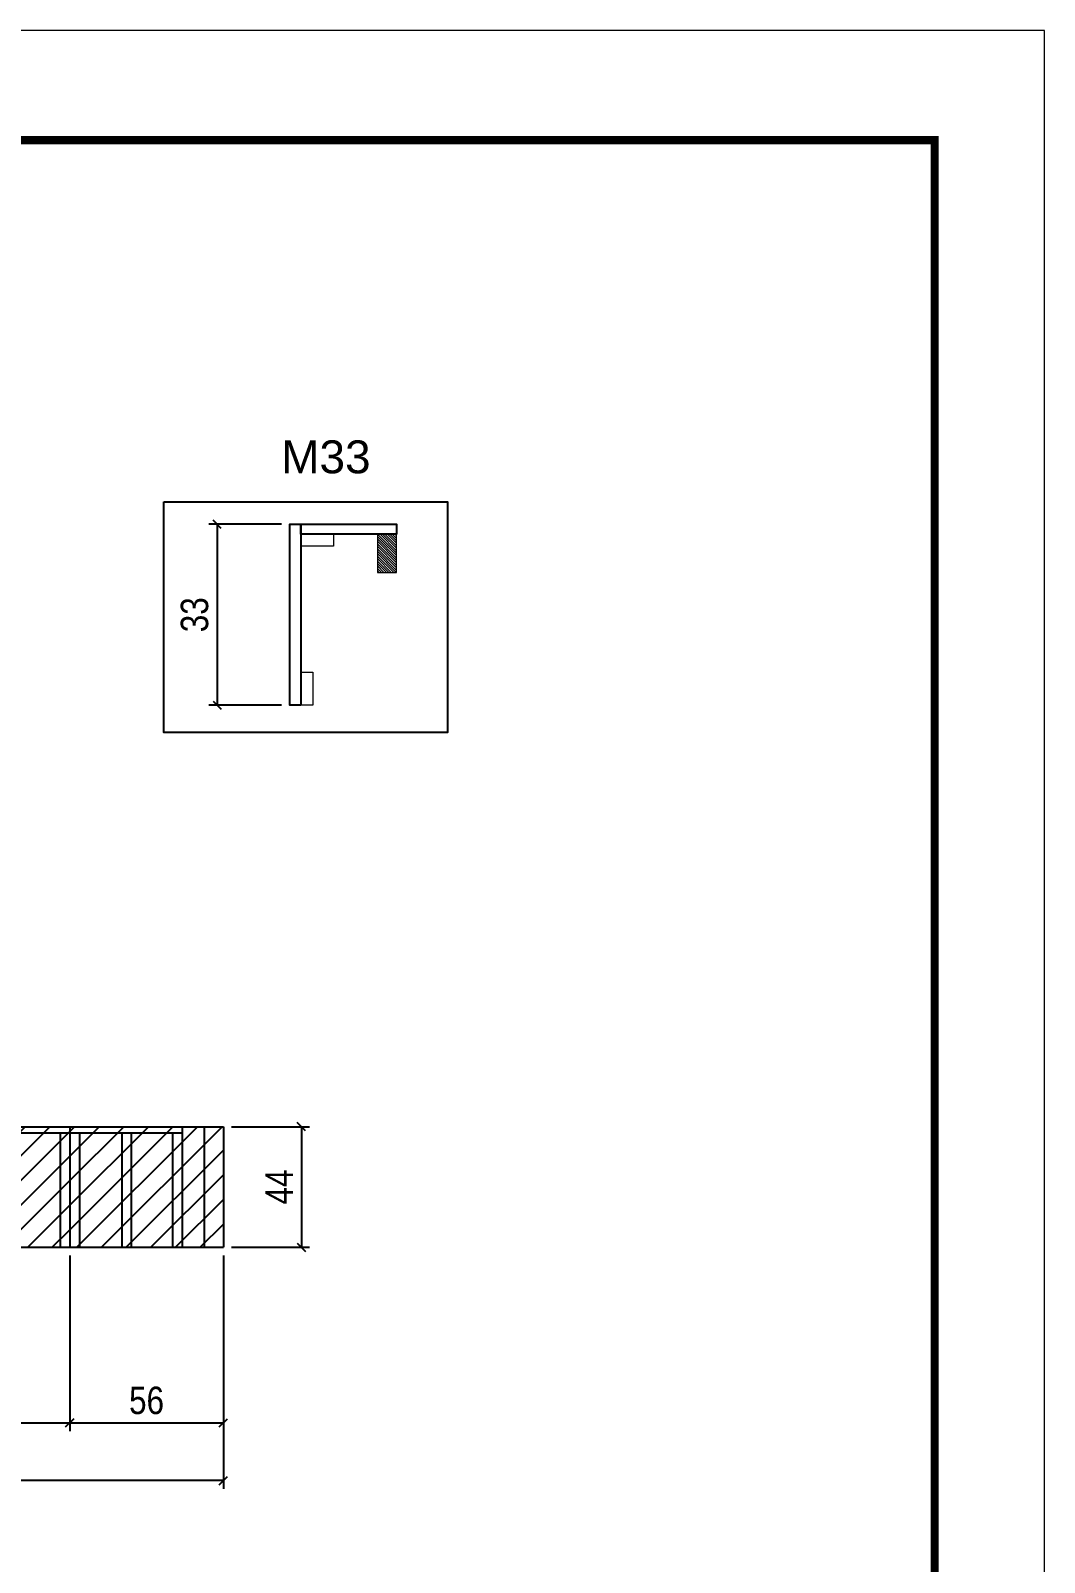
# Model space of a CAD drawing. Extents: x 137137 to 143418, y 10464 to 34486.
# Drawn here: x 143008 to 143377, y 24738 to 25297 of the extents above; entities that cross this region are included whole.
import ezdxf

# ---------------------------------------------------------------- set-up
doc = ezdxf.new("R2010")
doc.units = 0
doc.linetypes.add('DASHED', pattern=[0.75, 0.5, -0.25])
for name, color, linetype in [('5', 5, 'Continuous'), ('COTA', 241, 'Continuous'), ('Painéis', 200, 'Continuous'), ('Reaproveitamento', 251, 'Continuous'), ('SARR_2.2x7', 40, 'Continuous'), ('SARR_3.5x7', 81, 'Continuous')]:
    doc.layers.add(name, color=color, linetype=linetype)
for name, color, linetype, lineweight in [('Folhas', 255, 'Continuous', 9), ('Madeira', 126, 'Continuous', 18), ('Sarr 2.2x7', 40, 'Continuous', 9), ('SARRAFO DE PRESSAO', 251, 'DASHED', 9)]:
    doc.layers.add(name, color=color, linetype=linetype, lineweight=lineweight)
doc.styles.add('COTA TECNICA', font='techl___.ttf', dxfattribs={"height": 10})
doc.styles.get("Standard").update_dxf_attribs({"font": 'arial.ttf'})
doc.dimstyles.new('PAINEL', dxfattribs={"dimtxt": 10, "dimasz": 3, "dimexe": 3, "dimexo": 3, "dimgap": 3, "dimtad": 1, "dimdec": 1, "dimzin": 12, "dimdsep": 46, "dimtxsty": 'COTA TECNICA', "dimblk1": 'OBLIQUE', "dimblk2": 'OBLIQUE', "dimsah": 1, "dimcen": 0.9, "dimclrd": 4, "dimclre": 4, "dimclrt": 240, "dimadec": 1, "dimazin": 3, "dimtfac": 1, "dimtdec": 1, "dimtmove": 0, "dimatfit": 3, "dimfxl": 1, "dimtolj": 1, "dimtzin": 12, "dimarcsym": 0})

# ---------------------------------------------------------------- blocks, each defined once
blk = doc.blocks.new('9999999999')
at = {"layer": 'Folhas'}
blk.add_lwpolyline([(98138.98, 34190.21), (99623.98, 34190.21), (99623.98, 35240.21), (98138.98, 35240.21)], close=True, dxfattribs=at)
at = {"layer": 'Folhas', "color": 30, "const_width": 3}
blk.add_lwpolyline([(98213.98, 34230.21), (99583.98, 34230.21), (99583.98, 35200.21), (98213.98, 35200.21)], close=True, dxfattribs=at)
blk = doc.blocks.new('_Oblique')
at = {"color": 0, "linetype": 'ByBlock', "lineweight": -2}
blk.add_line((-0.5, -0.5), (0.5, 0.5), dxfattribs=at)
blk = doc.blocks.new('*D1274')
at = {"layer": 'COTA', "color": 4, "lineweight": -2, "ltscale": 25, "transparency": 16777216}
for p, q in [((143080.91, 24897.34), (143109.35, 24897.34)), ((143106.35, 24897.34), (143106.35, 24853.34)), ((143080.91, 24853.34), (143109.35, 24853.34))]:
    blk.add_line(p, q, dxfattribs=at)
at = {"layer": 'Defpoints', "color": 0, "ltscale": 25, "transparency": 16777216}
for p in [(143077.91, 24897.34), (143077.91, 24853.34), (143106.35, 24853.34)]:
    blk.add_point(p, dxfattribs=at)
at = {"layer": 'COTA', "color": 4, "lineweight": -2, "ltscale": 25, "transparency": 16777216, "xscale": 3, "yscale": 3, "zscale": 3}
for p, rotation in [((143106.35, 24897.34), 90), ((143106.35, 24853.34), 270)]:
    blk.add_blockref('_Oblique', p, dxfattribs=dict(at, rotation=rotation))
at = {"layer": 'COTA', "color": 240, "ltscale": 25, "transparency": 16777216, "insert": (143098.27, 24875.34), "char_height": 10, "attachment_point": 5, "rotation": 90, "style": 'COTA TECNICA'}
blk.add_mtext('\\A1;44', dxfattribs=at)
blk = doc.blocks.new('*D1275')
at = {"layer": 'COTA', "color": 4, "lineweight": -2, "ltscale": 25, "transparency": 16777216}
for p, q in [((142897.91, 24850.34), (142897.91, 24765.22)), ((143077.91, 24850.34), (143077.91, 24765.22)), ((143077.91, 24768.22), (142897.91, 24768.22))]:
    blk.add_line(p, q, dxfattribs=at)
at = {"layer": 'Defpoints', "color": 0, "ltscale": 25, "transparency": 16777216}
for p in [(142897.91, 24853.34), (143077.91, 24853.34), (142897.91, 24768.22)]:
    blk.add_point(p, dxfattribs=at)
at = {"layer": 'COTA', "color": 4, "lineweight": -2, "ltscale": 25, "transparency": 16777216, "xscale": 3, "yscale": 3, "zscale": 3, "rotation": 180}
blk.add_blockref('_Oblique', (142897.91, 24768.22), dxfattribs=at)
at = {"layer": 'COTA', "color": 4, "lineweight": -2, "ltscale": 25, "transparency": 16777216, "xscale": 3, "yscale": 3, "zscale": 3}
blk.add_blockref('_Oblique', (143077.91, 24768.22), dxfattribs=at)
at = {"layer": 'COTA', "color": 240, "ltscale": 25, "transparency": 16777216, "insert": (142987.91, 24776.35), "char_height": 10, "attachment_point": 5, "style": 'COTA TECNICA'}
blk.add_mtext('\\A1;180', dxfattribs=at)
blk = doc.blocks.new('*D1276')
at = {"layer": 'COTA', "color": 4, "lineweight": -2, "ltscale": 25, "transparency": 16777216}
for p, q in [((142897.91, 24850.34), (142897.91, 24786.33)), ((143021.91, 24850.34), (143021.91, 24786.33)), ((142897.91, 24789.33), (143021.91, 24789.33))]:
    blk.add_line(p, q, dxfattribs=at)
at = {"layer": 'Defpoints', "color": 0, "ltscale": 25, "transparency": 16777216}
for p in [(142897.91, 24853.34), (143021.91, 24853.34), (143021.91, 24789.33)]:
    blk.add_point(p, dxfattribs=at)
at = {"layer": 'COTA', "color": 4, "lineweight": -2, "ltscale": 25, "transparency": 16777216, "xscale": 3, "yscale": 3, "zscale": 3, "rotation": 180}
blk.add_blockref('_Oblique', (142897.91, 24789.33), dxfattribs=at)
at = {"layer": 'COTA', "color": 4, "lineweight": -2, "ltscale": 25, "transparency": 16777216, "xscale": 3, "yscale": 3, "zscale": 3}
blk.add_blockref('_Oblique', (143021.91, 24789.33), dxfattribs=at)
at = {"layer": 'COTA', "color": 240, "ltscale": 25, "transparency": 16777216, "insert": (142959.91, 24797.41), "char_height": 10, "attachment_point": 5, "style": 'COTA TECNICA'}
blk.add_mtext('\\A1;124', dxfattribs=at)
blk = doc.blocks.new('*D1277')
at = {"layer": 'COTA', "color": 4, "lineweight": -2, "ltscale": 25, "transparency": 16777216}
for p, q in [((143021.91, 24850.34), (143021.91, 24786.33)), ((143077.91, 24850.34), (143077.91, 24786.33)), ((143021.91, 24789.33), (143077.91, 24789.33))]:
    blk.add_line(p, q, dxfattribs=at)
at = {"layer": 'Defpoints', "color": 0, "ltscale": 25, "transparency": 16777216}
for p in [(143021.91, 24853.34), (143077.91, 24853.34), (143077.91, 24789.33)]:
    blk.add_point(p, dxfattribs=at)
at = {"layer": 'COTA', "color": 4, "lineweight": -2, "ltscale": 25, "transparency": 16777216, "xscale": 3, "yscale": 3, "zscale": 3, "rotation": 180}
blk.add_blockref('_Oblique', (143021.91, 24789.33), dxfattribs=at)
at = {"layer": 'COTA', "color": 4, "lineweight": -2, "ltscale": 25, "transparency": 16777216, "xscale": 3, "yscale": 3, "zscale": 3}
blk.add_blockref('_Oblique', (143077.91, 24789.33), dxfattribs=at)
at = {"layer": 'COTA', "color": 240, "ltscale": 25, "transparency": 16777216, "insert": (143049.91, 24797.44), "char_height": 10, "attachment_point": 5, "style": 'COTA TECNICA'}
blk.add_mtext('\\A1;56', dxfattribs=at)
blk = doc.blocks.new('*D1279')
at = {"layer": 'Defpoints', "color": 0, "linetype": 'ByBlock', "transparency": 16777216}
for p in [(143102.11, 25117.1), (143075.67, 25051.1), (143102.11, 25051.1)]:
    blk.add_point(p, dxfattribs=at)
at = {"layer": 'Sarr 2.2x7', "color": 4, "linetype": 'ByBlock', "lineweight": -2, "transparency": 16777216}
for p, q in [((143099.11, 25117.1), (143072.67, 25117.1)), ((143075.67, 25117.1), (143075.67, 25051.1)), ((143099.11, 25051.1), (143072.67, 25051.1))]:
    blk.add_line(p, q, dxfattribs=at)
at = {"layer": 'Sarr 2.2x7', "color": 4, "linetype": 'ByBlock', "lineweight": -2, "transparency": 16777216, "xscale": 3, "yscale": 3, "zscale": 3}
for p, rotation in [((143075.67, 25117.1), 90), ((143075.67, 25051.1), 270)]:
    blk.add_blockref('_Oblique', p, dxfattribs=dict(at, rotation=rotation))
at = {"layer": 'Sarr 2.2x7', "color": 240, "linetype": 'ByBlock', "transparency": 16777216, "insert": (143067.45, 25084.1), "char_height": 10, "attachment_point": 5, "rotation": 90, "style": 'COTA TECNICA'}
blk.add_mtext('\\A1;33', dxfattribs=at)

msp = doc.modelspace()

# ---------------------------------------------------------------- hatches: boundary and pattern name
at = {"layer": 'Madeira'}
h = msp.add_hatch(dxfattribs=at)
h.set_pattern_fill('ANSI31', color=256, scale=0.2, angle=270, style=0)
h.set_pattern_definition([(315, (159707.08745, 11765.36515), (0.449012806, 0.449012806), [])])
h.paths.add_polyline_path([(143141.07, 25113.5), (143134.07, 25113.5), (143134.07, 25099.5), (143141.07, 25099.5)])
at = {"layer": 'Reaproveitamento', "linetype": 'ByBlock'}
h = msp.add_hatch(dxfattribs=at)
h.set_pattern_fill('ANSI31', color=256, scale=2)
h.paths.add_polyline_path([(143021.91, 24897.34), (142899.91, 24897.34), (142899.91, 24853.34), (143021.91, 24853.34)])
h.paths.add_polyline_path([(142932.81, 24856.11), (143000.43, 24856.11), (143005.93, 24872.09), (142938.31, 24872.09)], flags=24)
h = msp.add_hatch(dxfattribs=at)
h.set_pattern_fill('ANSI31', color=256, scale=2)
h.paths.add_polyline_path([(143077.91, 24897.34), (143021.91, 24897.34), (143021.91, 24853.34), (143077.91, 24853.34)])

# ---------------------------------------------------------------- linework, layer by layer
at = {"linetype": 'ByBlock'}
msp.add_lwpolyline([(143056.16, 25125.25), (143159.59, 25125.25), (143159.59, 25041.17), (143056.16, 25041.17)], close=True, dxfattribs=at)
at = {"layer": 'Madeira'}
msp.add_lwpolyline([(143141.07, 25113.5), (143134.07, 25113.5), (143134.07, 25099.5), (143141.07, 25099.5)], close=True, dxfattribs=at)
at = {"layer": 'Painéis', "ltscale": 25}
for p, q in [((142897.91, 24897.34), (143077.91, 24897.34)), ((143021.91, 24897.34), (143021.91, 24853.34)), ((143077.91, 24897.34), (143077.91, 24853.34)), ((142897.91, 24853.34), (143077.91, 24853.34))]:
    msp.add_line(p, q, dxfattribs=at)
at = {"layer": 'Painéis'}
msp.add_lwpolyline([(143106.11, 25051.1), (143102.11, 25051.1), (143102.11, 25117.1), (143106.11, 25117.1)], close=True, dxfattribs=at)
at = {"layer": 'Painéis', "linetype": 'ByBlock'}
msp.add_lwpolyline([(143106.11, 25117.1), (143141.05, 25117.1), (143141.05, 25113.5), (143106.11, 25113.5), (143106.11, 25117.1)], dxfattribs=at)
at = {"layer": 'Sarr 2.2x7', "linetype": 'ByBlock'}
for points in [[(143106.11, 25113.5), (143118.11, 25113.5), (143118.11, 25109.1), (143106.11, 25109.1), (143106.11, 25113.5)], [(143106.11, 25051.1), (143106.11, 25063.1), (143110.51, 25063.1), (143110.51, 25051.1), (143106.11, 25051.1)]]:
    msp.add_lwpolyline(points, dxfattribs=at)
at = {"layer": 'SARR_2.2x7', "linetype": 'Continuous'}
for p, q in [((142914.91, 24895.14), (143021.91, 24895.14)), ((143021.91, 24895.14), (143062.91, 24895.14)), ((143070.91, 24897.34), (143070.91, 24853.34))]:
    msp.add_line(p, q, dxfattribs=at)
at = {"layer": 'SARR_3.5x7'}
for p, q in [((143018.41, 24895.14), (143018.41, 24853.34)), ((143025.41, 24895.14), (143025.41, 24853.34)), ((143040.85, 24895.14), (143040.85, 24853.34)), ((143044.35, 24895.14), (143044.35, 24853.34)), ((143059.41, 24895.14), (143059.41, 24853.34)), ((143062.91, 24897.34), (143062.91, 24853.34))]:
    msp.add_line(p, q, dxfattribs=at)

# ---------------------------------------------------------------- block references
at = {"layer": 'SARRAFO DE PRESSAO', "color": 6, "linetype": 'ByBlock'}
msp.add_blockref('9999999999', (43753.31, -9943.03), dxfattribs=at)

# ---------------------------------------------------------------- texts
at = {"layer": '5', "color": 7, "linetype": 'Continuous'}
msp.add_text('M33', height=12, rotation=360, dxfattribs=at).set_placement((143099, 25135.7))

# ---------------------------------------------------------------- dimensions: what is measured, and where the dimension line sits
at = {"layer": 'COTA', "ltscale": 25}
dim = msp.add_linear_dim(base=(143106.35, 24853.34), p1=(143077.91, 24897.34), p2=(143077.91, 24853.34), angle=90, dimstyle='PAINEL', dxfattribs=at)
dim.commit()
dim.dimension.update_dxf_attribs({"geometry": '*D1274', "text_midpoint": (143098.27, 24875.34)})
for base, p1, p2, picture, middle in [((142897.91, 24768.22), (143077.91, 24853.34), (142897.91, 24853.34), '*D1275', (142987.91, 24776.35)), ((143021.91, 24789.33), (142897.91, 24853.34), (143021.91, 24853.34), '*D1276', (142959.91, 24797.41))]:
    dim = msp.add_linear_dim(base=base, p1=p1, p2=p2, dimstyle='PAINEL', dxfattribs=at)
    dim.commit()
    dim.dimension.update_dxf_attribs({"geometry": picture, "text_midpoint": middle})
dim = msp.add_linear_dim(base=(143077.91, 24789.33), p1=(143021.91, 24853.34), p2=(143077.91, 24853.34), dimstyle='PAINEL', override={"dimtmove": 1}, dxfattribs=at)
dim.commit()
dim.dimension.update_dxf_attribs({"geometry": '*D1277', "text_midpoint": (143049.91, 24797.44)})
at = {"layer": 'Sarr 2.2x7', "linetype": 'ByBlock'}
dim = msp.add_linear_dim(base=(143075.67, 25051.1), p1=(143102.11, 25117.1), p2=(143102.11, 25051.1), angle=90, dimstyle='PAINEL', override={"dimlfac": 0.5}, dxfattribs=at)
dim.commit()
dim.dimension.update_dxf_attribs({"geometry": '*D1279', "text_midpoint": (143067.45, 25084.1)})

doc.saveas('drawing.dxf')
